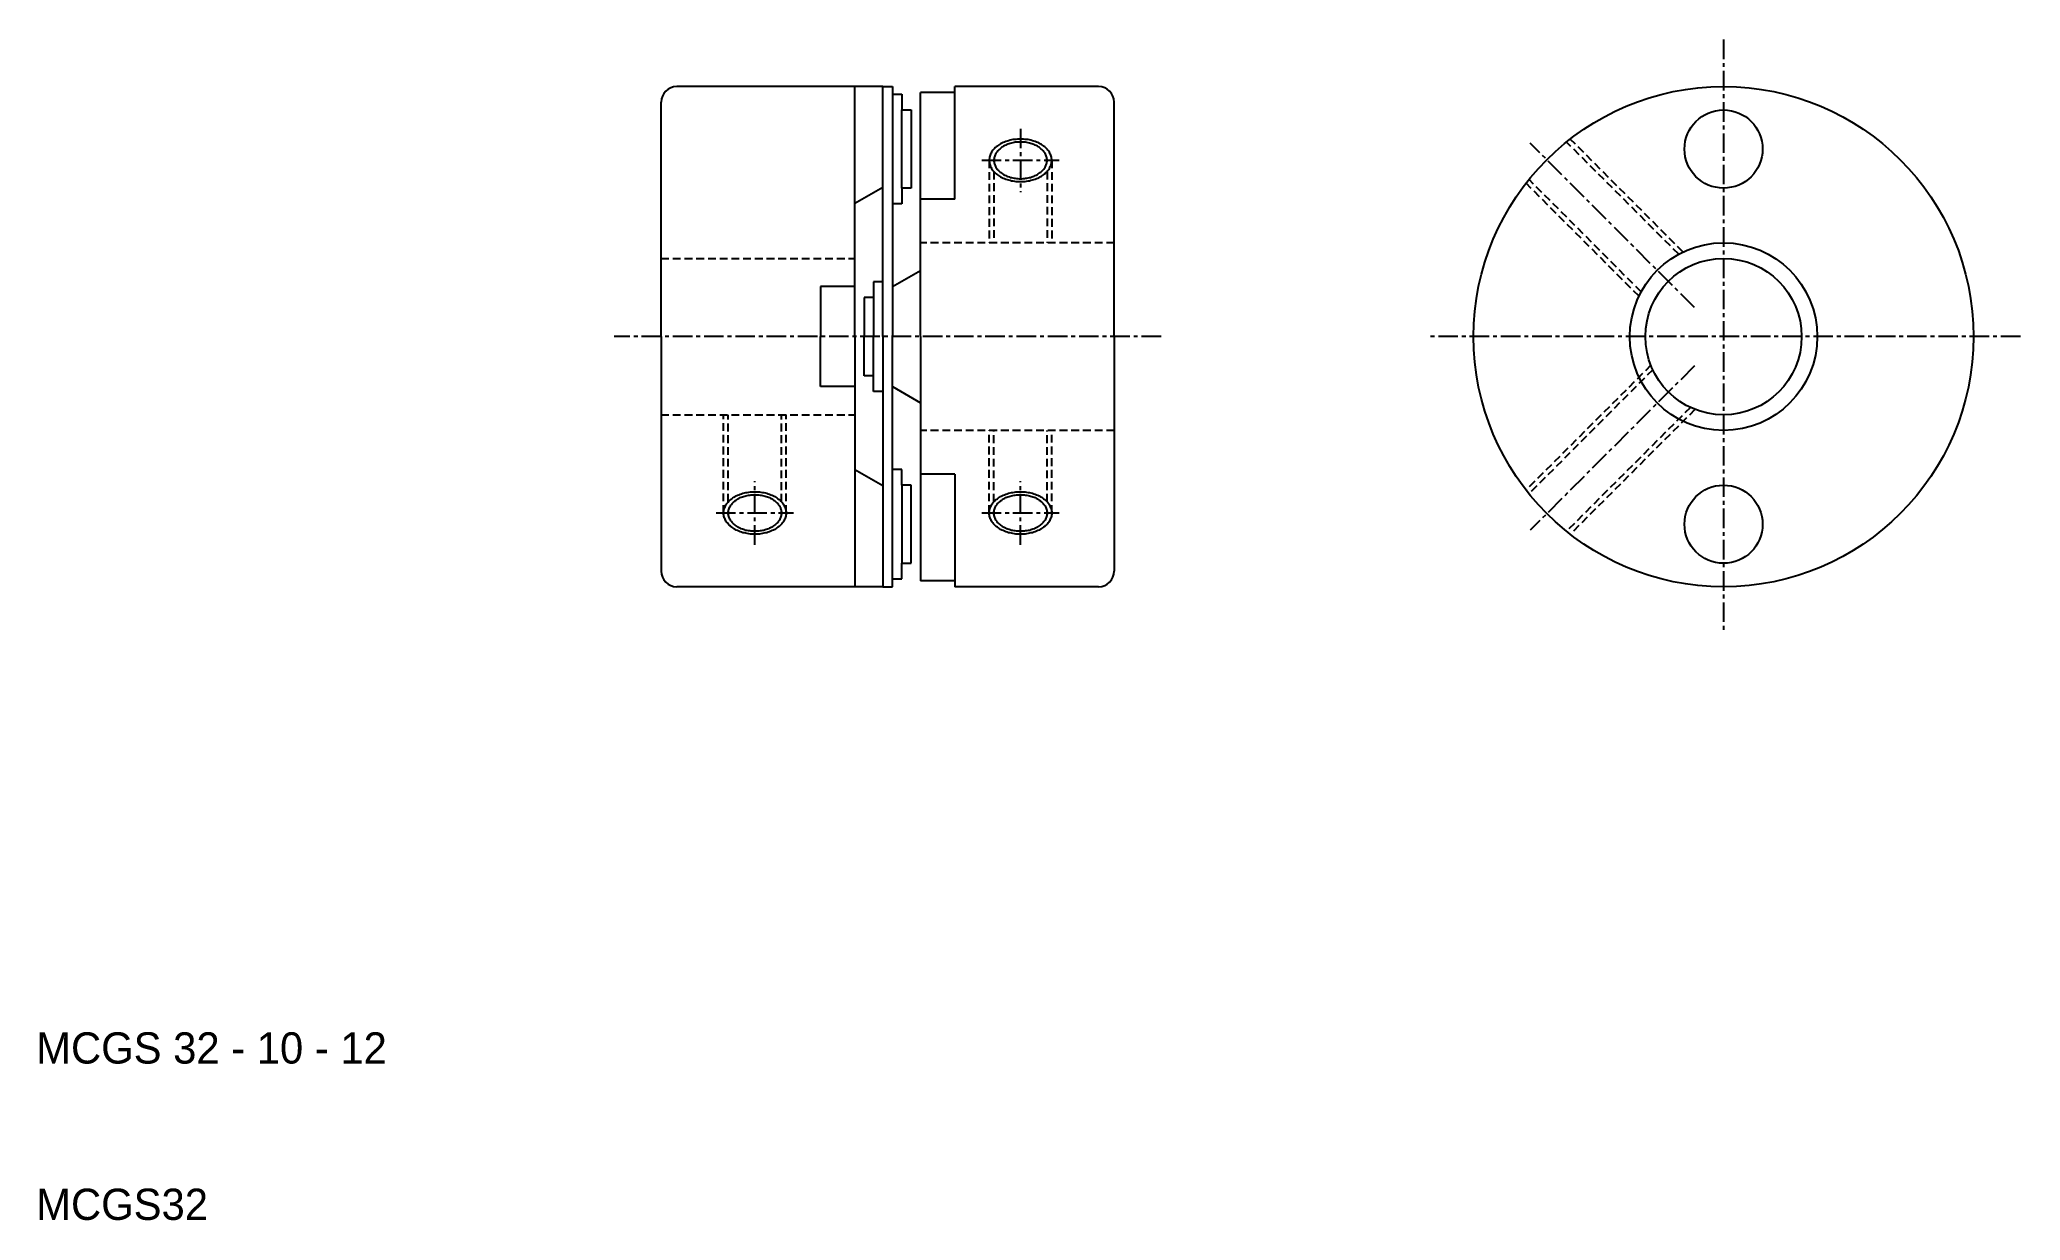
# Model space of a CAD drawing. Extents: x 0 to 127, y 0 to 75.
import ezdxf

# ---------------------------------------------------------------- set-up
doc = ezdxf.new("R2010")
doc.units = 0
doc.linetypes.add('CENTER', pattern=[2, 1.25, -0.25, 0.25, -0.25])
doc.linetypes.add('DASHED', pattern=[0.75, 0.5, -0.25])
doc.layers.get('0').update_dxf_attribs({"linetype": 'CONTINUOUS'})
doc.layers.add('CENTER', color=1, linetype='CENTER')

msp = doc.modelspace()

# ---------------------------------------------------------------- linework, layer by layer
at = {"color": 7, "linetype": 'CONTINUOUS'}
for p, q in [((54.2, 72.5), (41, 72.5)), ((52.4, 56.5), (52.4, 72.5)), ((54.2, 56.5), (54.2, 72.5)), ((54.2, 72.5), (54.8, 72.5)), ((54.8, 72.5), (54.8, 72)), ((68, 72.5), (58.8, 72.5)), ((58.8, 72.12), (58.8, 72.5)), ((40, 56.5), (40, 71.5)), ((54.8, 72), (54.8, 65)), ((54.8, 72), (55.4, 72)), ((55.4, 72), (55.4, 71)), ((55.4, 66), (55.4, 71)), ((55.4, 71), (56, 71)), ((56, 71), (56, 66)), ((56.6, 56.5), (56.6, 72.12)), ((58.8, 72.12), (56.6, 72.12)), ((58.8, 65.3), (58.8, 72.12)), ((69, 56.5), (69, 71.5)), ((54.2, 66.05), (52.4, 65.01)), ((55.4, 66), (55.4, 65)), ((56, 66), (55.4, 66)), ((54.8, 65), (54.8, 59.7)), ((55.4, 65), (54.8, 65)), ((58.8, 65.3), (56.6, 65.3)), ((52.4, 59.7), (50.2, 59.7)), ((50.2, 59.7), (50.2, 56.5)), ((54.2, 60), (53.6, 60)), ((53.6, 60), (53.6, 56.5)), ((54.8, 59.7), (56.6, 60.74)), ((54.8, 59.7), (54.8, 56.5)), ((53.6, 59), (53, 59)), ((53, 59), (53, 56.5)), ((40, 56.5), (40, 41.5)), ((50.2, 53.3), (50.2, 56.5)), ((52.4, 56.5), (52.4, 40.5)), ((53, 54), (53, 56.5)), ((53.6, 53), (53.6, 56.5)), ((54.2, 56.5), (54.2, 40.5)), ((54.8, 53.3), (54.8, 56.5)), ((56.6, 56.5), (56.6, 40.87)), ((69, 56.5), (69, 41.5)), ((52.4, 53.3), (50.2, 53.3)), ((53.6, 54), (53, 54)), ((54.8, 48), (54.8, 53.3)), ((54.8, 53.3), (56.6, 52.26)), ((54.2, 53), (53.6, 53)), ((54.2, 46.95), (52.4, 47.99)), ((54.8, 41), (54.8, 48)), ((55.4, 48), (54.8, 48)), ((55.4, 47), (55.4, 48)), ((55.4, 47), (55.4, 42)), ((56, 47), (55.4, 47)), ((56, 42), (56, 47)), ((58.8, 47.7), (56.6, 47.7)), ((58.8, 47.7), (58.8, 40.87)), ((55.4, 42), (56, 42)), ((55.4, 41), (55.4, 42)), ((54.8, 41), (55.4, 41)), ((54.8, 40.5), (54.8, 41)), ((58.8, 40.87), (56.6, 40.87)), ((58.8, 40.87), (58.8, 40.5)), ((54.2, 40.5), (41, 40.5)), ((54.2, 40.5), (54.8, 40.5)), ((68, 40.5), (58.8, 40.5))]:
    msp.add_line(p, q, dxfattribs=at)
at = {"color": 3, "linetype": 'DASHED'}
for p, q in [((105.13, 61.77), (97.95, 68.95)), ((105.41, 61.91), (98.19, 69.14)), ((61, 67.78), (61, 62.5)), ((65, 67.78), (65, 62.5)), ((61.3, 67.06), (61.3, 62.5)), ((64.7, 67.06), (64.7, 62.5)), ((102.59, 59.08), (95.36, 66.31)), ((102.73, 59.36), (95.55, 66.55)), ((69, 62.5), (56.6, 62.5)), ((40, 61.5), (52.4, 61.5)), ((103.35, 54.67), (95.36, 46.69)), ((103.47, 54.38), (95.55, 46.45)), ((40, 51.5), (52.4, 51.5)), ((44, 45.22), (44, 51.5)), ((44.3, 45.94), (44.3, 51.5)), ((47.7, 45.94), (47.7, 51.5)), ((48, 45.22), (48, 51.5)), ((105.88, 51.97), (97.95, 44.05)), ((106.17, 51.84), (98.19, 43.86)), ((69, 50.5), (56.6, 50.5)), ((61, 45.22), (61, 50.5)), ((61.3, 45.94), (61.3, 50.5)), ((64.7, 45.94), (64.7, 50.5)), ((65, 45.22), (65, 50.5))]:
    msp.add_line(p, q, dxfattribs=at)
at = {"color": 3, "linetype": 'CONTINUOUS'}
for points in [[(61, 67.78, 0), (61, 67.71, 0), (61.01, 67.64, 0), (61.02, 67.58, 0), (61.04, 67.51, 0), (61.06, 67.45, 0), (61.09, 67.38, 0), (61.12, 67.32, 0), (61.15, 67.26, 0), (61.19, 67.19, 0), (61.24, 67.13, 0), (61.28, 67.08, 0), (61.34, 67.02, 0), (61.39, 66.97, 0), (61.45, 66.91, 0), (61.52, 66.86, 0), (61.59, 66.81, 0), (61.66, 66.77, 0), (61.73, 66.72, 0), (61.81, 66.68, 0), (61.89, 66.64, 0), (61.97, 66.61, 0), (62.06, 66.58, 0), (62.14, 66.55, 0), (62.23, 66.52, 0), (62.33, 66.5, 0), (62.42, 66.47, 0), (62.51, 66.46, 0), (62.61, 66.44, 0), (62.71, 66.43, 0), (62.8, 66.42, 0), (62.9, 66.42, 0), (63, 66.42, 0), (63.1, 66.42, 0), (63.2, 66.42, 0), (63.29, 66.43, 0), (63.39, 66.44, 0), (63.49, 66.46, 0), (63.58, 66.47, 0), (63.67, 66.5, 0), (63.77, 66.52, 0), (63.86, 66.55, 0), (63.94, 66.58, 0), (64.03, 66.61, 0), (64.11, 66.64, 0), (64.19, 66.68, 0), (64.27, 66.72, 0), (64.34, 66.77, 0), (64.41, 66.81, 0), (64.48, 66.86, 0), (64.55, 66.91, 0), (64.61, 66.97, 0), (64.66, 67.02, 0), (64.72, 67.08, 0), (64.76, 67.13, 0), (64.81, 67.19, 0), (64.85, 67.26, 0), (64.88, 67.32, 0), (64.91, 67.38, 0), (64.94, 67.45, 0), (64.96, 67.51, 0), (64.98, 67.58, 0), (64.99, 67.64, 0), (65, 67.71, 0), (65, 67.78, 0), (65, 67.84, 0), (64.99, 67.91, 0), (64.98, 67.98, 0), (64.96, 68.04, 0), (64.94, 68.11, 0), (64.91, 68.17, 0), (64.88, 68.23, 0), (64.85, 68.3, 0), (64.81, 68.36, 0), (64.76, 68.42, 0), (64.72, 68.48, 0), (64.66, 68.53, 0), (64.61, 68.59, 0), (64.55, 68.64, 0), (64.48, 68.69, 0), (64.41, 68.74, 0), (64.34, 68.78, 0), (64.27, 68.83, 0), (64.19, 68.87, 0), (64.11, 68.91, 0), (64.03, 68.94, 0), (63.94, 68.98, 0), (63.86, 69.01, 0), (63.77, 69.03, 0), (63.67, 69.06, 0), (63.58, 69.08, 0), (63.49, 69.1, 0), (63.39, 69.11, 0), (63.29, 69.12, 0), (63.2, 69.13, 0), (63.1, 69.14, 0), (63, 69.14, 0), (62.9, 69.14, 0), (62.8, 69.13, 0), (62.71, 69.12, 0), (62.61, 69.11, 0), (62.51, 69.1, 0), (62.42, 69.08, 0), (62.33, 69.06, 0), (62.23, 69.03, 0), (62.14, 69.01, 0), (62.06, 68.98, 0), (61.97, 68.94, 0), (61.89, 68.91, 0), (61.81, 68.87, 0), (61.73, 68.83, 0), (61.66, 68.78, 0), (61.59, 68.74, 0), (61.52, 68.69, 0), (61.45, 68.64, 0), (61.39, 68.59, 0), (61.34, 68.53, 0), (61.28, 68.48, 0), (61.24, 68.42, 0), (61.19, 68.36, 0), (61.15, 68.3, 0), (61.12, 68.23, 0), (61.09, 68.17, 0), (61.06, 68.11, 0), (61.04, 68.04, 0), (61.02, 67.98, 0), (61.01, 67.91, 0), (61, 67.84, 0), (61, 67.78, 0)], [(44, 45.22, 0), (44, 45.29, 0), (44.01, 45.35, 0), (44.02, 45.42, 0), (44.04, 45.49, 0), (44.06, 45.55, 0), (44.09, 45.61, 0), (44.12, 45.68, 0), (44.15, 45.74, 0), (44.19, 45.8, 0), (44.24, 45.86, 0), (44.28, 45.92, 0), (44.34, 45.98, 0), (44.39, 46.03, 0), (44.45, 46.08, 0), (44.52, 46.13, 0), (44.59, 46.18, 0), (44.66, 46.23, 0), (44.73, 46.27, 0), (44.81, 46.31, 0), (44.89, 46.35, 0), (44.97, 46.39, 0), (45.06, 46.42, 0), (45.14, 46.45, 0), (45.23, 46.48, 0), (45.33, 46.5, 0), (45.42, 46.52, 0), (45.51, 46.54, 0), (45.61, 46.55, 0), (45.71, 46.57, 0), (45.8, 46.57, 0), (45.9, 46.58, 0), (46, 46.58, 0), (46.1, 46.58, 0), (46.2, 46.57, 0), (46.29, 46.57, 0), (46.39, 46.55, 0), (46.49, 46.54, 0), (46.58, 46.52, 0), (46.67, 46.5, 0), (46.77, 46.48, 0), (46.86, 46.45, 0), (46.94, 46.42, 0), (47.03, 46.39, 0), (47.11, 46.35, 0), (47.19, 46.31, 0), (47.27, 46.27, 0), (47.34, 46.23, 0), (47.41, 46.18, 0), (47.48, 46.13, 0), (47.55, 46.08, 0), (47.61, 46.03, 0), (47.66, 45.98, 0), (47.72, 45.92, 0), (47.76, 45.86, 0), (47.81, 45.8, 0), (47.85, 45.74, 0), (47.88, 45.68, 0), (47.91, 45.61, 0), (47.94, 45.55, 0), (47.96, 45.49, 0), (47.98, 45.42, 0), (47.99, 45.35, 0), (48, 45.29, 0), (48, 45.22, 0), (48, 45.15, 0), (47.99, 45.09, 0), (47.98, 45.02, 0), (47.96, 44.95, 0), (47.94, 44.89, 0), (47.91, 44.82, 0), (47.88, 44.76, 0), (47.85, 44.7, 0), (47.81, 44.64, 0), (47.76, 44.58, 0), (47.72, 44.52, 0), (47.66, 44.46, 0), (47.61, 44.41, 0), (47.55, 44.36, 0), (47.48, 44.31, 0), (47.41, 44.26, 0), (47.34, 44.21, 0), (47.27, 44.17, 0), (47.19, 44.13, 0), (47.11, 44.09, 0), (47.03, 44.05, 0), (46.94, 44.02, 0), (46.86, 43.99, 0), (46.77, 43.96, 0), (46.67, 43.94, 0), (46.58, 43.92, 0), (46.49, 43.9, 0), (46.39, 43.88, 0), (46.29, 43.87, 0), (46.2, 43.87, 0), (46.1, 43.86, 0), (46, 43.86, 0), (45.9, 43.86, 0), (45.8, 43.87, 0), (45.71, 43.87, 0), (45.61, 43.88, 0), (45.51, 43.9, 0), (45.42, 43.92, 0), (45.33, 43.94, 0), (45.23, 43.96, 0), (45.14, 43.99, 0), (45.06, 44.02, 0), (44.97, 44.05, 0), (44.89, 44.09, 0), (44.81, 44.13, 0), (44.73, 44.17, 0), (44.66, 44.21, 0), (44.59, 44.26, 0), (44.52, 44.31, 0), (44.45, 44.36, 0), (44.39, 44.41, 0), (44.34, 44.46, 0), (44.28, 44.52, 0), (44.24, 44.58, 0), (44.19, 44.64, 0), (44.15, 44.7, 0), (44.12, 44.76, 0), (44.09, 44.82, 0), (44.06, 44.89, 0), (44.04, 44.95, 0), (44.02, 45.02, 0), (44.01, 45.09, 0), (44, 45.15, 0), (44, 45.22, 0)], [(61, 45.22, 0), (61, 45.29, 0), (61.01, 45.35, 0), (61.02, 45.42, 0), (61.04, 45.49, 0), (61.06, 45.55, 0), (61.09, 45.61, 0), (61.12, 45.68, 0), (61.15, 45.74, 0), (61.19, 45.8, 0), (61.24, 45.86, 0), (61.28, 45.92, 0), (61.34, 45.98, 0), (61.39, 46.03, 0), (61.45, 46.08, 0), (61.52, 46.13, 0), (61.59, 46.18, 0), (61.66, 46.23, 0), (61.73, 46.27, 0), (61.81, 46.31, 0), (61.89, 46.35, 0), (61.97, 46.39, 0), (62.06, 46.42, 0), (62.14, 46.45, 0), (62.23, 46.48, 0), (62.33, 46.5, 0), (62.42, 46.52, 0), (62.51, 46.54, 0), (62.61, 46.55, 0), (62.71, 46.57, 0), (62.8, 46.57, 0), (62.9, 46.58, 0), (63, 46.58, 0), (63.1, 46.58, 0), (63.2, 46.57, 0), (63.29, 46.57, 0), (63.39, 46.55, 0), (63.49, 46.54, 0), (63.58, 46.52, 0), (63.67, 46.5, 0), (63.77, 46.48, 0), (63.86, 46.45, 0), (63.94, 46.42, 0), (64.03, 46.39, 0), (64.11, 46.35, 0), (64.19, 46.31, 0), (64.27, 46.27, 0), (64.34, 46.23, 0), (64.41, 46.18, 0), (64.48, 46.13, 0), (64.55, 46.08, 0), (64.61, 46.03, 0), (64.66, 45.98, 0), (64.72, 45.92, 0), (64.76, 45.86, 0), (64.81, 45.8, 0), (64.85, 45.74, 0), (64.88, 45.68, 0), (64.91, 45.61, 0), (64.94, 45.55, 0), (64.96, 45.49, 0), (64.98, 45.42, 0), (64.99, 45.35, 0), (65, 45.29, 0), (65, 45.22, 0), (65, 45.15, 0), (64.99, 45.09, 0), (64.98, 45.02, 0), (64.96, 44.95, 0), (64.94, 44.89, 0), (64.91, 44.82, 0), (64.88, 44.76, 0), (64.85, 44.7, 0), (64.81, 44.64, 0), (64.76, 44.58, 0), (64.72, 44.52, 0), (64.66, 44.46, 0), (64.61, 44.41, 0), (64.55, 44.36, 0), (64.48, 44.31, 0), (64.41, 44.26, 0), (64.34, 44.21, 0), (64.27, 44.17, 0), (64.19, 44.13, 0), (64.11, 44.09, 0), (64.03, 44.05, 0), (63.94, 44.02, 0), (63.86, 43.99, 0), (63.77, 43.96, 0), (63.67, 43.94, 0), (63.58, 43.92, 0), (63.49, 43.9, 0), (63.39, 43.88, 0), (63.29, 43.87, 0), (63.2, 43.87, 0), (63.1, 43.86, 0), (63, 43.86, 0), (62.9, 43.86, 0), (62.8, 43.87, 0), (62.71, 43.87, 0), (62.61, 43.88, 0), (62.51, 43.9, 0), (62.42, 43.92, 0), (62.33, 43.94, 0), (62.23, 43.96, 0), (62.14, 43.99, 0), (62.06, 44.02, 0), (61.97, 44.05, 0), (61.89, 44.09, 0), (61.81, 44.13, 0), (61.73, 44.17, 0), (61.66, 44.21, 0), (61.59, 44.26, 0), (61.52, 44.31, 0), (61.45, 44.36, 0), (61.39, 44.41, 0), (61.34, 44.46, 0), (61.28, 44.52, 0), (61.24, 44.58, 0), (61.19, 44.64, 0), (61.15, 44.7, 0), (61.12, 44.76, 0), (61.09, 44.82, 0), (61.06, 44.89, 0), (61.04, 44.95, 0), (61.02, 45.02, 0), (61.01, 45.09, 0), (61, 45.15, 0), (61, 45.22, 0)]]:
    msp.add_polyline3d(points, dxfattribs=at)
at = {"color": 7, "linetype": 'CONTINUOUS'}
for points in [[(61.3, 67.78, 0), (61.3, 67.72, 0), (61.31, 67.66, 0), (61.32, 67.6, 0), (61.33, 67.55, 0), (61.35, 67.49, 0), (61.37, 67.44, 0), (61.4, 67.38, 0), (61.43, 67.33, 0), (61.46, 67.27, 0), (61.5, 67.22, 0), (61.54, 67.17, 0), (61.59, 67.12, 0), (61.63, 67.08, 0), (61.69, 67.03, 0), (61.74, 66.99, 0), (61.8, 66.95, 0), (61.86, 66.91, 0), (61.92, 66.87, 0), (61.99, 66.83, 0), (62.06, 66.8, 0), (62.13, 66.77, 0), (62.2, 66.74, 0), (62.27, 66.72, 0), (62.35, 66.69, 0), (62.43, 66.67, 0), (62.51, 66.65, 0), (62.59, 66.64, 0), (62.67, 66.63, 0), (62.75, 66.62, 0), (62.83, 66.61, 0), (62.92, 66.6, 0), (63, 66.6, 0), (63.08, 66.6, 0), (63.17, 66.61, 0), (63.25, 66.62, 0), (63.33, 66.63, 0), (63.41, 66.64, 0), (63.49, 66.65, 0), (63.57, 66.67, 0), (63.65, 66.69, 0), (63.73, 66.72, 0), (63.8, 66.74, 0), (63.87, 66.77, 0), (63.94, 66.8, 0), (64.01, 66.83, 0), (64.08, 66.87, 0), (64.14, 66.91, 0), (64.2, 66.95, 0), (64.26, 66.99, 0), (64.31, 67.03, 0), (64.37, 67.08, 0), (64.41, 67.12, 0), (64.46, 67.17, 0), (64.5, 67.22, 0), (64.54, 67.27, 0), (64.57, 67.33, 0), (64.6, 67.38, 0), (64.63, 67.44, 0), (64.65, 67.49, 0), (64.67, 67.55, 0), (64.68, 67.6, 0), (64.69, 67.66, 0), (64.7, 67.72, 0), (64.7, 67.78, 0), (64.7, 67.83, 0), (64.69, 67.89, 0), (64.68, 67.95, 0), (64.67, 68.01, 0), (64.65, 68.06, 0), (64.63, 68.12, 0), (64.6, 68.17, 0), (64.57, 68.23, 0), (64.54, 68.28, 0), (64.5, 68.33, 0), (64.46, 68.38, 0), (64.41, 68.43, 0), (64.37, 68.48, 0), (64.31, 68.52, 0), (64.26, 68.56, 0), (64.2, 68.61, 0), (64.14, 68.65, 0), (64.08, 68.68, 0), (64.01, 68.72, 0), (63.94, 68.75, 0), (63.87, 68.78, 0), (63.8, 68.81, 0), (63.73, 68.84, 0), (63.65, 68.86, 0), (63.57, 68.88, 0), (63.49, 68.9, 0), (63.41, 68.91, 0), (63.33, 68.93, 0), (63.25, 68.94, 0), (63.17, 68.94, 0), (63.08, 68.95, 0), (63, 68.95, 0), (62.92, 68.95, 0), (62.83, 68.94, 0), (62.75, 68.94, 0), (62.67, 68.93, 0), (62.59, 68.91, 0), (62.51, 68.9, 0), (62.43, 68.88, 0), (62.35, 68.86, 0), (62.27, 68.84, 0), (62.2, 68.81, 0), (62.13, 68.78, 0), (62.06, 68.75, 0), (61.99, 68.72, 0), (61.92, 68.68, 0), (61.86, 68.65, 0), (61.8, 68.61, 0), (61.74, 68.56, 0), (61.69, 68.52, 0), (61.63, 68.48, 0), (61.59, 68.43, 0), (61.54, 68.38, 0), (61.5, 68.33, 0), (61.46, 68.28, 0), (61.43, 68.23, 0), (61.4, 68.17, 0), (61.37, 68.12, 0), (61.35, 68.06, 0), (61.33, 68.01, 0), (61.32, 67.95, 0), (61.31, 67.89, 0), (61.3, 67.83, 0), (61.3, 67.78, 0)], [(44.3, 45.22, 0), (44.3, 45.28, 0), (44.31, 45.33, 0), (44.32, 45.39, 0), (44.33, 45.45, 0), (44.35, 45.5, 0), (44.37, 45.56, 0), (44.4, 45.61, 0), (44.43, 45.67, 0), (44.46, 45.72, 0), (44.5, 45.77, 0), (44.54, 45.82, 0), (44.59, 45.87, 0), (44.63, 45.92, 0), (44.69, 45.96, 0), (44.74, 46.01, 0), (44.8, 46.05, 0), (44.86, 46.09, 0), (44.92, 46.13, 0), (44.99, 46.16, 0), (45.06, 46.2, 0), (45.13, 46.23, 0), (45.2, 46.25, 0), (45.27, 46.28, 0), (45.35, 46.3, 0), (45.43, 46.32, 0), (45.51, 46.34, 0), (45.59, 46.36, 0), (45.67, 46.37, 0), (45.75, 46.38, 0), (45.83, 46.39, 0), (45.92, 46.39, 0), (46, 46.39, 0), (46.08, 46.39, 0), (46.17, 46.39, 0), (46.25, 46.38, 0), (46.33, 46.37, 0), (46.41, 46.36, 0), (46.49, 46.34, 0), (46.57, 46.32, 0), (46.65, 46.3, 0), (46.73, 46.28, 0), (46.8, 46.25, 0), (46.87, 46.23, 0), (46.94, 46.2, 0), (47.01, 46.16, 0), (47.08, 46.13, 0), (47.14, 46.09, 0), (47.2, 46.05, 0), (47.26, 46.01, 0), (47.31, 45.96, 0), (47.37, 45.92, 0), (47.41, 45.87, 0), (47.46, 45.82, 0), (47.5, 45.77, 0), (47.54, 45.72, 0), (47.57, 45.67, 0), (47.6, 45.61, 0), (47.63, 45.56, 0), (47.65, 45.5, 0), (47.67, 45.45, 0), (47.68, 45.39, 0), (47.69, 45.33, 0), (47.7, 45.28, 0), (47.7, 45.22, 0), (47.7, 45.16, 0), (47.69, 45.1, 0), (47.68, 45.05, 0), (47.67, 44.99, 0), (47.65, 44.93, 0), (47.63, 44.88, 0), (47.6, 44.82, 0), (47.57, 44.77, 0), (47.54, 44.72, 0), (47.5, 44.67, 0), (47.46, 44.62, 0), (47.41, 44.57, 0), (47.37, 44.52, 0), (47.31, 44.48, 0), (47.26, 44.43, 0), (47.2, 44.39, 0), (47.14, 44.35, 0), (47.08, 44.31, 0), (47.01, 44.28, 0), (46.94, 44.24, 0), (46.87, 44.21, 0), (46.8, 44.18, 0), (46.73, 44.16, 0), (46.65, 44.14, 0), (46.57, 44.11, 0), (46.49, 44.1, 0), (46.41, 44.08, 0), (46.33, 44.07, 0), (46.25, 44.06, 0), (46.17, 44.05, 0), (46.08, 44.05, 0), (46, 44.05, 0), (45.92, 44.05, 0), (45.83, 44.05, 0), (45.75, 44.06, 0), (45.67, 44.07, 0), (45.59, 44.08, 0), (45.51, 44.1, 0), (45.43, 44.11, 0), (45.35, 44.14, 0), (45.27, 44.16, 0), (45.2, 44.18, 0), (45.13, 44.21, 0), (45.06, 44.24, 0), (44.99, 44.28, 0), (44.92, 44.31, 0), (44.86, 44.35, 0), (44.8, 44.39, 0), (44.74, 44.43, 0), (44.69, 44.48, 0), (44.63, 44.52, 0), (44.59, 44.57, 0), (44.54, 44.62, 0), (44.5, 44.67, 0), (44.46, 44.72, 0), (44.43, 44.77, 0), (44.4, 44.82, 0), (44.37, 44.88, 0), (44.35, 44.93, 0), (44.33, 44.99, 0), (44.32, 45.05, 0), (44.31, 45.1, 0), (44.3, 45.16, 0), (44.3, 45.22, 0)], [(61.3, 45.22, 0), (61.3, 45.28, 0), (61.31, 45.33, 0), (61.32, 45.39, 0), (61.33, 45.45, 0), (61.35, 45.5, 0), (61.37, 45.56, 0), (61.4, 45.61, 0), (61.43, 45.67, 0), (61.46, 45.72, 0), (61.5, 45.77, 0), (61.54, 45.82, 0), (61.59, 45.87, 0), (61.63, 45.92, 0), (61.69, 45.96, 0), (61.74, 46.01, 0), (61.8, 46.05, 0), (61.86, 46.09, 0), (61.92, 46.13, 0), (61.99, 46.16, 0), (62.06, 46.2, 0), (62.13, 46.23, 0), (62.2, 46.25, 0), (62.27, 46.28, 0), (62.35, 46.3, 0), (62.43, 46.32, 0), (62.51, 46.34, 0), (62.59, 46.36, 0), (62.67, 46.37, 0), (62.75, 46.38, 0), (62.83, 46.39, 0), (62.92, 46.39, 0), (63, 46.39, 0), (63.08, 46.39, 0), (63.17, 46.39, 0), (63.25, 46.38, 0), (63.33, 46.37, 0), (63.41, 46.36, 0), (63.49, 46.34, 0), (63.57, 46.32, 0), (63.65, 46.3, 0), (63.73, 46.28, 0), (63.8, 46.25, 0), (63.87, 46.23, 0), (63.94, 46.2, 0), (64.01, 46.16, 0), (64.08, 46.13, 0), (64.14, 46.09, 0), (64.2, 46.05, 0), (64.26, 46.01, 0), (64.31, 45.96, 0), (64.37, 45.92, 0), (64.41, 45.87, 0), (64.46, 45.82, 0), (64.5, 45.77, 0), (64.54, 45.72, 0), (64.57, 45.67, 0), (64.6, 45.61, 0), (64.63, 45.56, 0), (64.65, 45.5, 0), (64.67, 45.45, 0), (64.68, 45.39, 0), (64.69, 45.33, 0), (64.7, 45.28, 0), (64.7, 45.22, 0), (64.7, 45.16, 0), (64.69, 45.1, 0), (64.68, 45.05, 0), (64.67, 44.99, 0), (64.65, 44.93, 0), (64.63, 44.88, 0), (64.6, 44.82, 0), (64.57, 44.77, 0), (64.54, 44.72, 0), (64.5, 44.67, 0), (64.46, 44.62, 0), (64.41, 44.57, 0), (64.37, 44.52, 0), (64.31, 44.48, 0), (64.26, 44.43, 0), (64.2, 44.39, 0), (64.14, 44.35, 0), (64.08, 44.31, 0), (64.01, 44.28, 0), (63.94, 44.24, 0), (63.87, 44.21, 0), (63.8, 44.18, 0), (63.73, 44.16, 0), (63.65, 44.14, 0), (63.57, 44.11, 0), (63.49, 44.1, 0), (63.41, 44.08, 0), (63.33, 44.07, 0), (63.25, 44.06, 0), (63.17, 44.05, 0), (63.08, 44.05, 0), (63, 44.05, 0), (62.92, 44.05, 0), (62.83, 44.05, 0), (62.75, 44.06, 0), (62.67, 44.07, 0), (62.59, 44.08, 0), (62.51, 44.1, 0), (62.43, 44.11, 0), (62.35, 44.14, 0), (62.27, 44.16, 0), (62.2, 44.18, 0), (62.13, 44.21, 0), (62.06, 44.24, 0), (61.99, 44.28, 0), (61.92, 44.31, 0), (61.86, 44.35, 0), (61.8, 44.39, 0), (61.74, 44.43, 0), (61.69, 44.48, 0), (61.63, 44.52, 0), (61.59, 44.57, 0), (61.54, 44.62, 0), (61.5, 44.67, 0), (61.46, 44.72, 0), (61.43, 44.77, 0), (61.4, 44.82, 0), (61.37, 44.88, 0), (61.35, 44.93, 0), (61.33, 44.99, 0), (61.32, 45.05, 0), (61.31, 45.1, 0), (61.3, 45.16, 0), (61.3, 45.22, 0)]]:
    msp.add_polyline3d(points, dxfattribs=at)
for centre, radius in [((108, 56.5), 16), ((108, 68.5), 2.5), ((108, 56.5), 6), ((108, 56.5), 5), ((108, 44.5), 2.5)]:
    msp.add_circle(centre, radius, dxfattribs=at)
for centre, start, end in [((41, 71.5), 90, 180), ((68, 71.5), 0, 90), ((41, 41.5), 180, 270), ((68, 41.5), 270, 0)]:
    msp.add_arc(centre, 1, start, end, dxfattribs=at)
at = {"layer": 'CENTER', "color": 1, "linetype": 'CENTER'}
for p, q in [((108, 75.5), (108, 37.5)), ((63, 69.8), (63, 65.75)), ((106.14, 58.36), (95.63, 68.87)), ((60.52, 67.78), (65.48, 67.78)), ((72, 56.5), (37, 56.5)), ((127, 56.5), (89, 56.5)), ((106.14, 54.63), (95.63, 44.12)), ((46, 43.19), (46, 47.25)), ((63, 43.19), (63, 47.25)), ((43.52, 45.22), (48.48, 45.22)), ((60.52, 45.22), (65.48, 45.22))]:
    msp.add_line(p, q, dxfattribs=at)

# ---------------------------------------------------------------- texts
at = {"color": 7, "linetype": 'CONTINUOUS'}
for s, p in [('MCGS 32 - 10 - 12', (0, 10)), ('MCGS32', (0, 0))]:
    msp.add_text(s, height=2, dxfattribs=at).set_placement(p)

doc.saveas('drawing.dxf')
